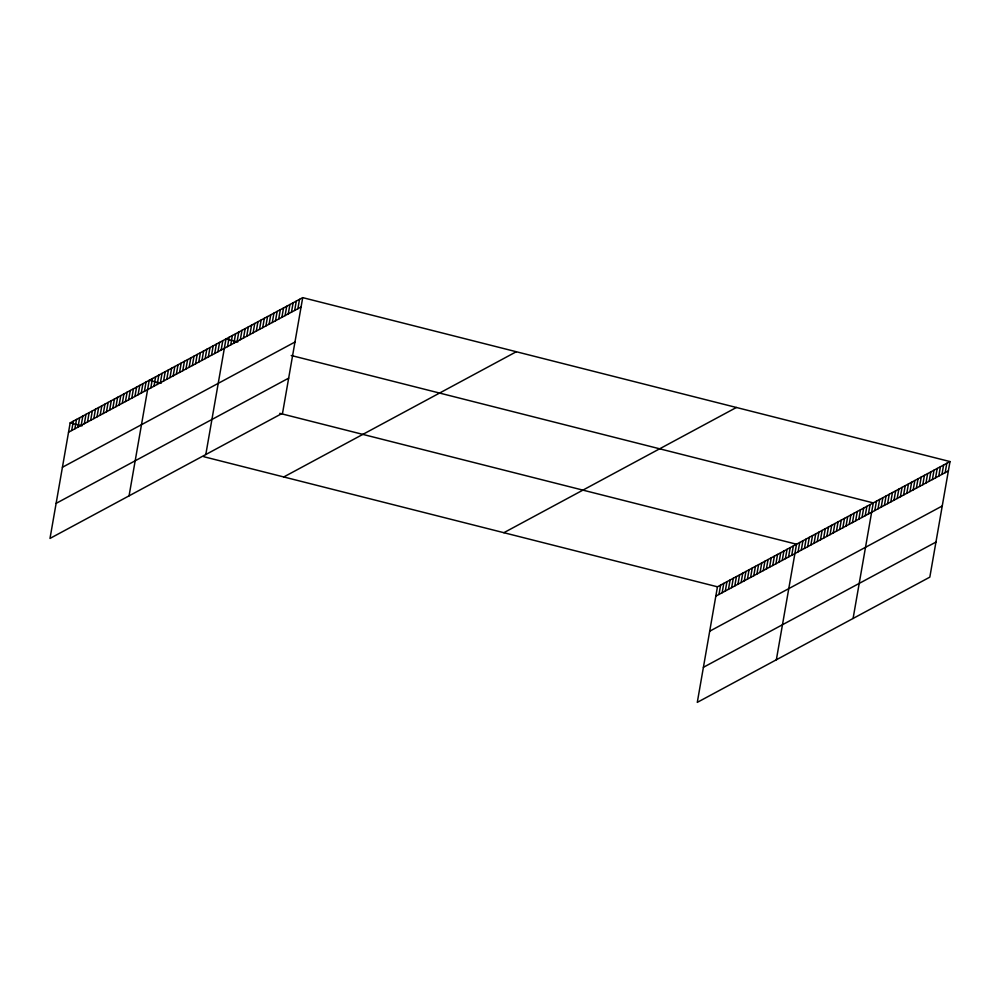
<?xml version="1.0" encoding="UTF-8"?>
<svg xmlns="http://www.w3.org/2000/svg" width="1000" height="1000" viewBox="0 0 1000 1000"><rect width="100%" height="100%" fill="white"/><g stroke="black" fill="none" stroke-linecap="round" stroke-linejoin="round"><path stroke-width="1.5" d="M302.712 297.638L70.175 422.863L50 538.425L282.55 413.2L302.712 297.638L950 461.575L929.825 577.137L697.288 702.362L717.45 586.8L950 461.575M71.7 430.5L73.338 421.163M74.862 428.8L76.5 419.45M78.025 427.1L79.662 417.75M81.188 425.4L82.825 416.05M84.35 423.688L85.988 414.35M87.513 421.987L89.15 412.638M90.675 420.288L92.312 410.938M93.837 418.587L95.475 409.237M97 416.875L98.637 407.537M100.162 415.175L101.8 405.825M103.325 413.475L104.963 404.125M106.487 411.775L108.125 402.425M109.65 410.062L111.287 400.725M112.812 408.363L114.45 399.012M115.975 406.662L117.613 397.312M119.138 404.963L120.775 395.613M122.3 403.25L123.938 393.913M125.463 401.55L127.1 392.2M128.625 399.85L130.262 390.5M131.788 398.15L133.425 388.8M134.95 396.45L136.588 387.1M138.112 394.738L139.75 385.387M141.275 393.038L142.912 383.688M144.438 391.337L146.075 381.987M129.062 495.85L149.238 380.288L161.1 383.288M150.8 387.912L152.438 378.562M154 386.188L155.625 376.838M157.2 384.462L158.825 375.125M160.387 382.75L162.025 373.4M163.588 381.025L165.225 371.675M166.788 379.3L168.425 369.95M169.988 377.575L171.612 368.237M173.188 375.863L174.812 366.512M176.375 374.137L178.012 364.787M179.575 372.413L181.213 363.062M182.775 370.688L184.412 361.35M185.975 368.975L187.6 359.625M189.175 367.25L190.8 357.9M192.362 365.525L194 356.175M195.562 363.8L197.2 354.462M198.762 362.088L200.387 352.738M201.962 360.363L203.588 351.012M205.162 358.638L206.788 349.288M208.35 356.912L209.988 347.575M211.55 355.2L213.188 345.85M214.75 353.475L216.375 344.125M217.95 351.75L219.575 342.4M221.15 350.025L222.775 340.688M205.8 454.525L225.975 338.963L237.838 341.962M227.537 346.587L229.175 337.238M230.738 344.862L232.362 335.513M233.938 343.137L235.562 333.8M237.138 341.425L238.762 332.075M240.325 339.7L241.962 330.35M243.525 337.975L245.162 328.625M246.725 336.25L248.35 326.912M249.925 334.538L251.55 325.188M253.125 332.812L254.75 323.462M256.312 331.087L257.95 321.737M259.513 329.363L261.15 320.025M262.712 327.65L264.337 318.3M265.912 325.925L267.538 316.575M269.113 324.2L270.738 314.85M272.3 322.475L273.938 313.137M275.5 320.763L277.137 311.413M278.7 319.037L280.325 309.688M281.9 317.312L283.525 307.962M285.1 315.587L286.725 306.25M288.288 313.875L289.925 304.525M291.488 312.15L293.125 302.8M294.688 310.425L296.312 301.075M297.887 308.7L299.513 299.363M718.988 594.45L720.612 585.1M722.15 592.737L723.775 583.4M725.312 591.038L726.938 581.688M728.475 589.338L730.1 579.987M731.637 587.638L733.275 578.288M734.8 585.925L736.438 576.587M737.962 584.225L739.6 574.875M741.125 582.525L742.763 573.175M744.287 580.825L745.925 571.475M747.45 579.113L749.087 569.775M750.612 577.413L752.25 568.062M753.775 575.712L755.413 566.362M756.938 574.012L758.575 564.663M760.1 572.3L761.737 562.962M763.263 570.6L764.9 561.25M766.425 568.9L768.062 559.55M769.587 567.2L771.225 557.85M772.75 565.487L774.388 556.15M775.913 563.787L777.55 554.438M779.075 562.087L780.713 552.737M782.237 560.388L783.875 551.038M785.4 558.675L787.038 549.338M788.562 556.975L790.2 547.625M791.725 555.275L793.363 545.925M776.35 659.788L796.525 544.225L279.775 413.35M798.088 551.85L799.712 542.5M801.287 550.125L802.913 540.775M804.488 548.4L806.112 539.062M807.675 546.688L809.312 537.337M810.875 544.963L812.513 535.612M814.075 543.237L815.7 533.888M817.275 541.525L818.9 532.175M820.475 539.8L822.1 530.45M823.662 538.075L825.3 528.725M826.862 536.35L828.5 527M830.062 534.637L831.688 525.288M833.263 532.913L834.887 523.562M836.462 531.188L838.088 521.838M839.65 529.462L841.287 520.125M842.85 527.75L844.488 518.4M846.05 526.025L847.675 516.675M849.25 524.3L850.875 514.95M852.45 522.575L854.075 513.237M855.638 520.862L857.275 511.512M858.838 519.138L860.475 509.787M862.038 517.413L863.662 508.062M865.238 515.688L866.862 506.35M868.438 513.975L870.062 504.625M853.088 618.462L873.263 502.9L291.238 355.487M874.825 510.525L876.462 501.175M878.025 508.8L879.65 499.462M881.225 507.088L882.85 497.738M884.425 505.363L886.05 496.012M887.613 503.638L889.25 494.288M890.812 501.912L892.45 492.575M894.013 500.2L895.638 490.85M897.212 498.475L898.838 489.125M900.413 496.75L902.038 487.4M903.6 495.025L905.238 485.688M906.8 493.312L908.438 483.963M910 491.587L911.625 482.238M913.2 489.862L914.825 480.513M916.4 488.137L918.025 478.8M919.587 486.425L921.225 477.075M922.788 484.7L924.425 475.35M925.987 482.975L927.613 473.625M929.188 481.25L930.812 471.912M932.387 479.538L934.013 470.188M935.575 477.812L937.212 468.462M938.775 476.087L940.413 466.737M941.975 474.363L943.6 465.025M945.175 472.65L946.8 463.3M68.537 432.212L301.087 306.988M62.425 467.262L294.962 342.038M56.112 503.375L288.663 378.15M283.775 476.962L516.312 351.737M503.85 532.7L736.4 407.475M715.825 596.15L948.363 470.925M709.712 631.2L942.25 505.975M703.4 667.312L935.95 542.087M70.175 422.863L82.037 425.863M203.675 456.675L717.45 586.8"/></g></svg>
